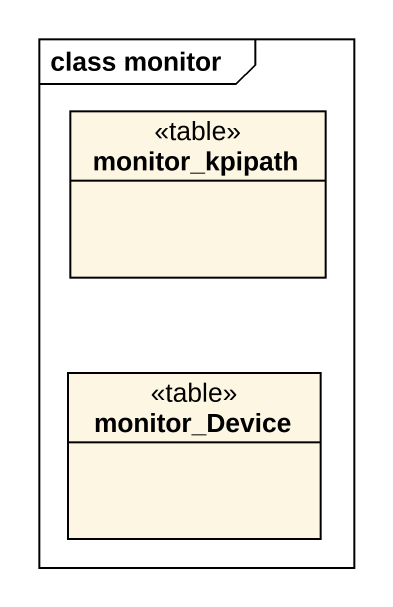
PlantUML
@startuml
mainframe class monitor
hide circle
hide empty members
class monitor_kpipath <<table>>
class monitor_Device <<table>>
@enduml
